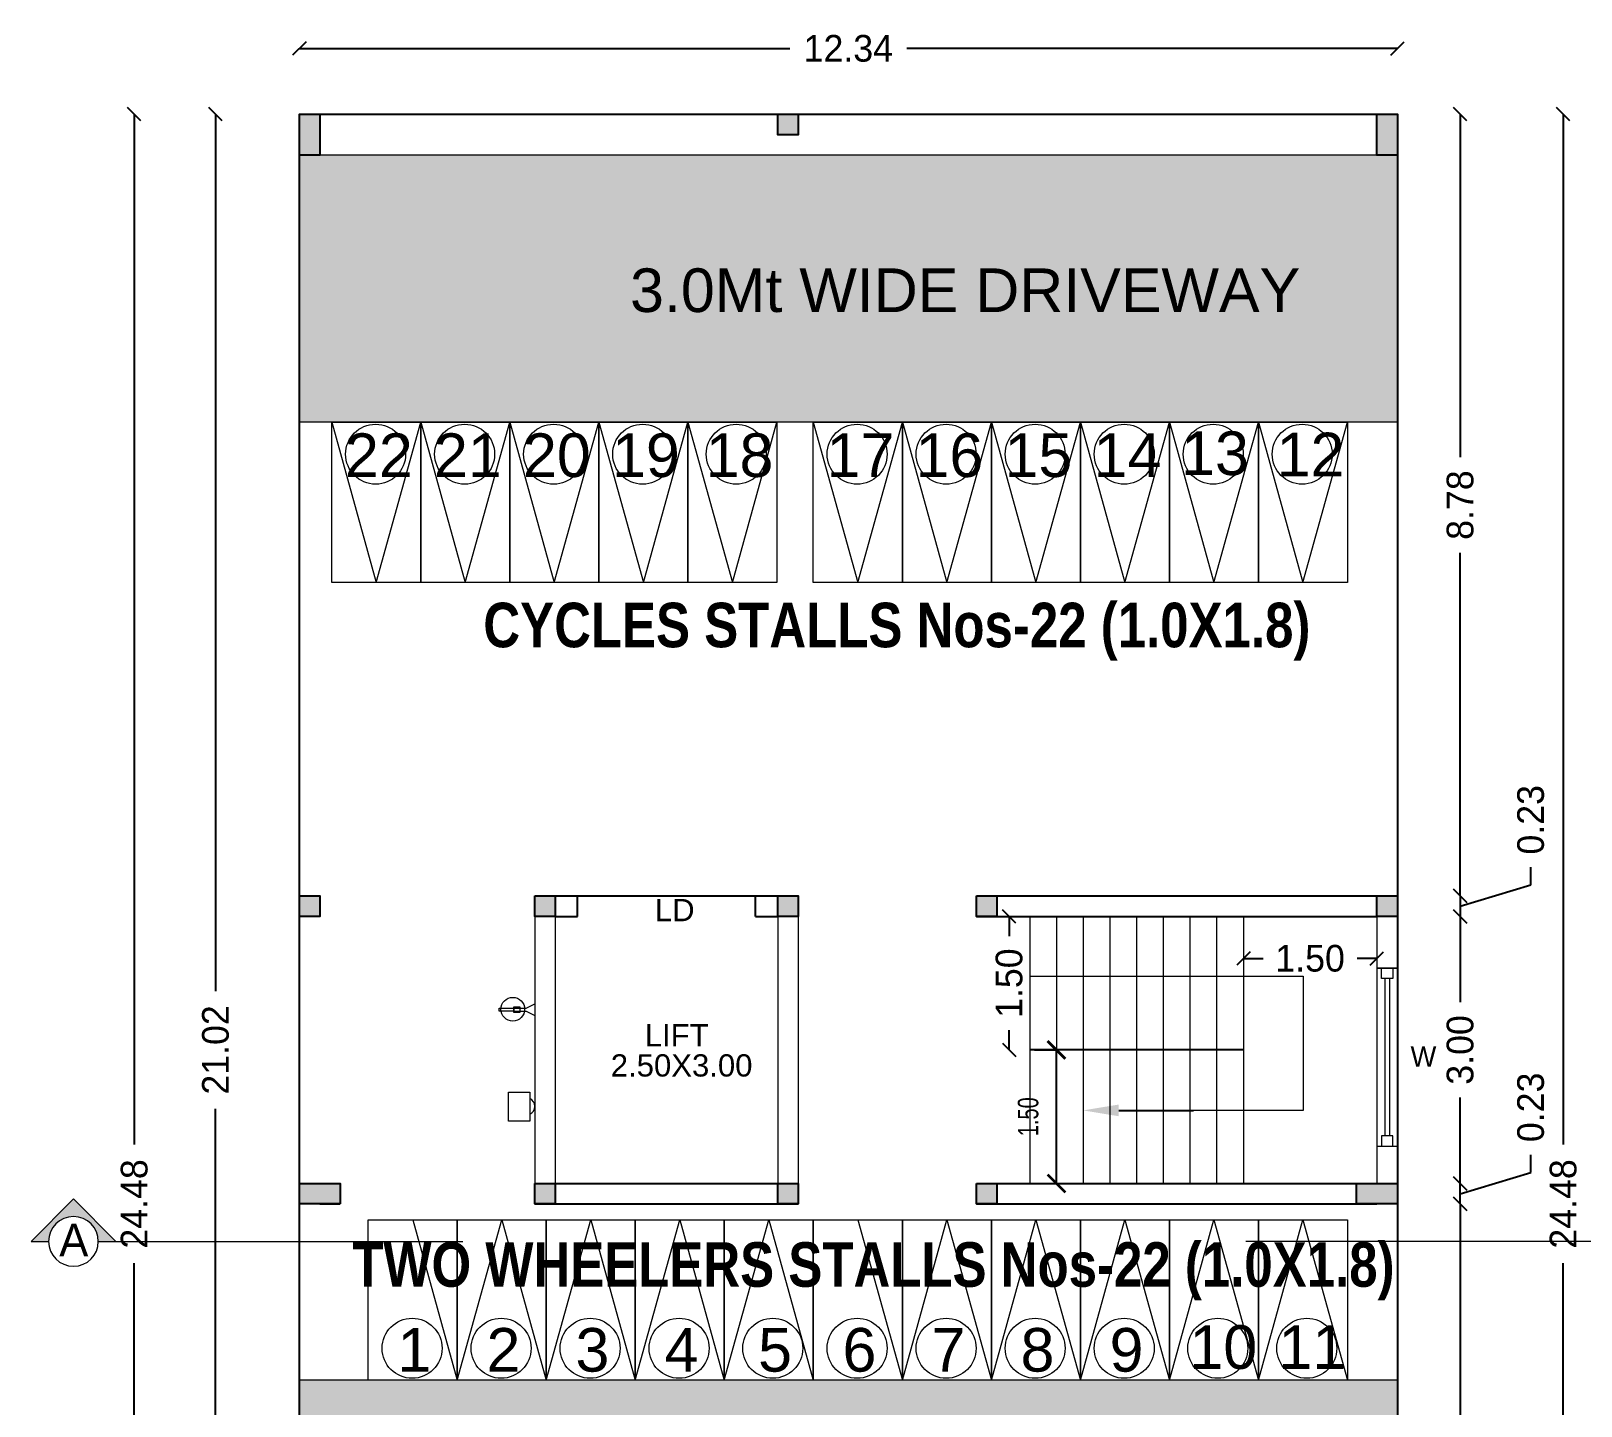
# Model space of a CAD drawing. Header units: metres. Extents: x -1559842 to -1559684, y 41615 to 41715.
# Drawn here: x -1559841.98 to -1559824.57, y 41630.73 to 41646.18 of the extents above; entities that cross this region are included whole.
import ezdxf
from ezdxf import colors
from ezdxf.entities.mleader import LeaderData, LeaderLine
from ezdxf.enums import TextEntityAlignment as Align
from ezdxf.math import Vec2, Vec3

# ---------------------------------------------------------------- set-up
doc = ezdxf.new("R2010")
doc.units = ezdxf.units.M
doc.header["$LTSCALE"] = 750
doc.header["$MEASUREMENT"] = 0
doc.header["$PDMODE"] = 35
doc.header["$PDSIZE"] = 50
doc.linetypes.add('DASHED2', pattern=[0.375, 0.25, -0.125])
doc.layers.get('0').update_dxf_attribs({"lineweight": 5})
doc.layers.get('Defpoints').update_dxf_attribs({"lineweight": 0})
for name, color, linetype, plot in [('BLK_1_COVERED_AREA', 140, 'Continuous', False), ('BLK_1_FLR_0_BLT_UP_AREA', 1, 'Continuous', False), ('BLK_1_FLR_0_BLT_UP_AREA_DEDUCT', 1, 'Continuous', False)]:
    doc.layers.add(name, color=color, linetype=linetype, plot=plot)
for name, color, linetype in [('BLK_1_FLR_0_COVERED_PARKING', 173, 'Continuous'), ('BLK_1_FLR_0_EXIT_WIDTH_DOOR', 2, 'Continuous'), ('TXT', 2, 'Continuous')]:
    doc.layers.add(name, color=color, linetype=linetype)
for name, color, linetype, lineweight in [('BLK_1_FLR_0_STILT', 7, 'Continuous', 0), ('hatch', 250, 'Continuous', 5), ('TEXT', 2, 'Continuous', 20)]:
    doc.layers.add(name, color=color, linetype=linetype, lineweight=lineweight)
doc.styles.add('DIM 100', font='ARIALN.TTF', dxfattribs={"width": 0.85, "height": 0.23})
doc.styles.get("Standard").update_dxf_attribs({"font": 'arial.ttf'})
doc.styles.add('Stylus BT', font='stylu.ttf', dxfattribs={"height": 10})
doc.styles.add('sunahari', font='framd.ttf', dxfattribs={"height": 0.3})
doc.dimstyles.new('CIVIL Mt.', dxfattribs={"dimscale": 0, "dimtxt": 0.2, "dimasz": 0.15, "dimexe": 0.18, "dimexo": 0.0625, "dimgap": 0.1, "dimtad": 0, "dimzin": 0, "dimdsep": 46, "dimtxsty": 'sunahari', "dimblk": 'OBLIQUE', "dimcen": 0.09, "dimse1": 1, "dimse2": 1, "dimclrd": 253, "dimclrt": 4, "dimadec": 0, "dimazin": 0, "dimtfac": 1, "dimtofl": 0, "dimtmove": 1, "dimatfit": 3, "dimfxl": 0, "dimfrac": 2, "dimtolj": 1, "dimtzin": 0, "dimarcsym": 0})
doc.dimstyles.new('GRID DIM 400', dxfattribs={"dimscale": 0, "dimtxt": 0.8, "dimasz": 0.2, "dimexe": 0, "dimexo": 0, "dimgap": 0.2, "dimtad": 0, "dimlfac": -0.1, "dimzin": 1, "dimdsep": 46, "dimtxsty": 'DIM 100', "dimblk": 'ARCHTICK', "dimcen": 0, "dimclrd": 256, "dimclre": 252, "dimclrt": 4, "dimazin": 0, "dimtfac": 1, "dimtix": 1, "dimtofl": 0, "dimtmove": 2, "dimatfit": 0, "dimfxl": 0, "dimtolj": 1, "dimtzin": 0, "dimarcsym": 0})

# ---------------------------------------------------------------- blocks, each defined once
blk = doc.blocks.new('_Oblique')
at = {"color": 0, "linetype": 'ByBlock', "lineweight": -2}
blk.add_line((-0.5, -0.5), (0.5, 0.5), dxfattribs=at)
blk = doc.blocks.new('*D477')
at = {"color": 253, "lineweight": -2}
for p, q in [((-1559839.906, 41645.243), (-1559839.906, 41635.394)), ((-1559839.906, 41624.223), (-1559839.906, 41634.072))]:
    blk.add_line(p, q, dxfattribs=at)
at = {"layer": 'Defpoints', "color": 0}
for p in [(-1559838.965, 41645.243), (-1559839.906, 41624.223), (-1559838.735, 41624.223)]:
    blk.add_point(p, dxfattribs=at)
at = {"color": 253, "lineweight": -2, "xscale": 0.15, "yscale": 0.15, "zscale": 0.15}
for p, rotation in [((-1559839.906, 41645.243), 90), ((-1559839.906, 41624.223), 270)]:
    blk.add_blockref('_Oblique', p, dxfattribs=dict(at, rotation=rotation))
at = {"color": 4, "lineweight": -3, "insert": (-1559839.906, 41634.733), "char_height": 0.3, "attachment_point": 5, "rotation": 90, "style": 'sunahari'}
blk.add_mtext('\\A1;21.02', dxfattribs=at)
blk = doc.blocks.new('*D478')
at = {"color": 253, "lineweight": -2}
for p, q in [((-1559840.819, 41645.243), (-1559840.819, 41633.67)), ((-1559840.819, 41620.763), (-1559840.819, 41632.337))]:
    blk.add_line(p, q, dxfattribs=at)
at = {"layer": 'Defpoints', "color": 0}
for p in [(-1559840.819, 41645.243), (-1559838.965, 41645.243), (-1559838.965, 41620.763)]:
    blk.add_point(p, dxfattribs=at)
at = {"color": 253, "lineweight": -2, "xscale": 0.15, "yscale": 0.15, "zscale": 0.15}
for p, rotation in [((-1559840.819, 41645.243), 90), ((-1559840.819, 41620.763), 270)]:
    blk.add_blockref('_Oblique', p, dxfattribs=dict(at, rotation=rotation))
at = {"color": 4, "lineweight": -3, "insert": (-1559840.819, 41633.003), "char_height": 0.3, "attachment_point": 5, "rotation": 90, "style": 'sunahari'}
blk.add_mtext('\\A1;24.48', dxfattribs=at)
blk = doc.blocks.new('*D479')
at = {"color": 253, "lineweight": -2}
for p, q in [((-1559838.965, 41645.982), (-1559833.456, 41645.982)), ((-1559826.629, 41645.982), (-1559832.138, 41645.982))]:
    blk.add_line(p, q, dxfattribs=at)
at = {"layer": 'Defpoints', "color": 0}
for p in [(-1559826.629, 41645.982), (-1559838.965, 41645.243), (-1559826.629, 41645.243)]:
    blk.add_point(p, dxfattribs=at)
at = {"color": 253, "lineweight": -2, "xscale": 0.15, "yscale": 0.15, "zscale": 0.15, "rotation": 180}
blk.add_blockref('_Oblique', (-1559838.965, 41645.982), dxfattribs=at)
at = {"color": 253, "lineweight": -2, "xscale": 0.15, "yscale": 0.15, "zscale": 0.15}
blk.add_blockref('_Oblique', (-1559826.629, 41645.982), dxfattribs=at)
at = {"color": 4, "lineweight": -3, "insert": (-1559832.797, 41645.982), "char_height": 0.3, "attachment_point": 5, "style": 'sunahari'}
blk.add_mtext('\\A1;12.34', dxfattribs=at)
blk = doc.blocks.new('*D480')
at = {"color": 253, "lineweight": -2}
for p, q in [((-1559825.923, 41633.003), (-1559825.923, 41627.543)), ((-1559825.923, 41620.763), (-1559825.923, 41626.224))]:
    blk.add_line(p, q, dxfattribs=at)
at = {"layer": 'Defpoints', "color": 0}
for p in [(-1559826.629, 41633.003), (-1559825.923, 41633.003), (-1559826.629, 41620.763)]:
    blk.add_point(p, dxfattribs=at)
at = {"color": 253, "lineweight": -2, "xscale": 0.15, "yscale": 0.15, "zscale": 0.15}
for p, rotation in [((-1559825.923, 41633.003), 90), ((-1559825.923, 41620.763), 270)]:
    blk.add_blockref('_Oblique', p, dxfattribs=dict(at, rotation=rotation))
at = {"color": 4, "lineweight": -3, "insert": (-1559825.923, 41626.883), "char_height": 0.3, "attachment_point": 5, "rotation": 90, "style": 'sunahari'}
blk.add_mtext('\\A1;12.24', dxfattribs=at)
blk = doc.blocks.new('*D481')
at = {"color": 253, "lineweight": -2}
for p, q in [((-1559825.13, 41633.356), (-1559825.13, 41633.556)), ((-1559825.923, 41633.118), (-1559825.13, 41633.356)), ((-1559825.923, 41633.003), (-1559825.923, 41633.233))]:
    blk.add_line(p, q, dxfattribs=at)
at = {"layer": 'Defpoints', "color": 0}
for p in [(-1559826.859, 41633.233), (-1559825.923, 41633.233), (-1559826.629, 41633.003)]:
    blk.add_point(p, dxfattribs=at)
at = {"color": 253, "lineweight": -2, "xscale": 0.15, "yscale": 0.15, "zscale": 0.15}
for p, rotation in [((-1559825.923, 41633.233), 90), ((-1559825.923, 41633.003), 270)]:
    blk.add_blockref('_Oblique', p, dxfattribs=dict(at, rotation=rotation))
at = {"color": 4, "lineweight": -3, "insert": (-1559825.13, 41634.088), "char_height": 0.3, "attachment_point": 5, "rotation": 90, "style": 'sunahari'}
blk.add_mtext('\\A1;0.23', dxfattribs=at)
blk = doc.blocks.new('*D482')
at = {"color": 253, "lineweight": -2}
for p, q in [((-1559825.923, 41636.233), (-1559825.923, 41635.27)), ((-1559825.923, 41633.233), (-1559825.923, 41634.197))]:
    blk.add_line(p, q, dxfattribs=at)
at = {"layer": 'Defpoints', "color": 0}
for p in [(-1559826.859, 41636.233), (-1559826.859, 41633.233), (-1559825.923, 41633.233)]:
    blk.add_point(p, dxfattribs=at)
at = {"color": 253, "lineweight": -2, "xscale": 0.15, "yscale": 0.15, "zscale": 0.15}
for p, rotation in [((-1559825.923, 41636.233), 90), ((-1559825.923, 41633.233), 270)]:
    blk.add_blockref('_Oblique', p, dxfattribs=dict(at, rotation=rotation))
at = {"color": 4, "lineweight": -3, "insert": (-1559825.923, 41634.733), "char_height": 0.3, "attachment_point": 5, "rotation": 90, "style": 'sunahari'}
blk.add_mtext('\\A1;3.00', dxfattribs=at)
blk = doc.blocks.new('*D483')
at = {"color": 253, "lineweight": -2}
for p, q in [((-1559825.13, 41636.586), (-1559825.13, 41636.786)), ((-1559825.923, 41636.348), (-1559825.13, 41636.586)), ((-1559825.923, 41636.463), (-1559825.923, 41636.233))]:
    blk.add_line(p, q, dxfattribs=at)
at = {"layer": 'Defpoints', "color": 0}
for p in [(-1559826.629, 41636.463), (-1559826.859, 41636.233), (-1559825.923, 41636.233)]:
    blk.add_point(p, dxfattribs=at)
at = {"color": 253, "lineweight": -2, "xscale": 0.15, "yscale": 0.15, "zscale": 0.15}
for p, rotation in [((-1559825.923, 41636.463), 90), ((-1559825.923, 41636.233), 270)]:
    blk.add_blockref('_Oblique', p, dxfattribs=dict(at, rotation=rotation))
at = {"color": 4, "lineweight": -3, "insert": (-1559825.13, 41637.318), "char_height": 0.3, "attachment_point": 5, "rotation": 90, "style": 'sunahari'}
blk.add_mtext('\\A1;0.23', dxfattribs=at)
blk = doc.blocks.new('*D484')
at = {"color": 253, "lineweight": -2}
for p, q in [((-1559825.923, 41645.243), (-1559825.923, 41641.391)), ((-1559825.923, 41636.463), (-1559825.923, 41640.316))]:
    blk.add_line(p, q, dxfattribs=at)
at = {"layer": 'Defpoints', "color": 0}
for p in [(-1559826.629, 41645.243), (-1559826.629, 41636.463), (-1559825.923, 41636.463)]:
    blk.add_point(p, dxfattribs=at)
at = {"color": 253, "lineweight": -2, "xscale": 0.15, "yscale": 0.15, "zscale": 0.15}
for p, rotation in [((-1559825.923, 41645.243), 90), ((-1559825.923, 41636.463), 270)]:
    blk.add_blockref('_Oblique', p, dxfattribs=dict(at, rotation=rotation))
at = {"color": 4, "lineweight": -3, "insert": (-1559825.923, 41640.853), "char_height": 0.3, "attachment_point": 5, "rotation": 90, "style": 'sunahari'}
blk.add_mtext('\\A1;8.78', dxfattribs=at)
blk = doc.blocks.new('*D389')
at = {"color": 253, "lineweight": -2}
for p, q in [((-1559824.765, 41645.243), (-1559824.765, 41633.67)), ((-1559824.765, 41620.763), (-1559824.765, 41632.337))]:
    blk.add_line(p, q, dxfattribs=at)
at = {"layer": 'Defpoints', "color": 0}
for p in [(-1559826.295, 41645.243), (-1559824.765, 41645.243), (-1559826.295, 41620.763)]:
    blk.add_point(p, dxfattribs=at)
at = {"color": 253, "lineweight": -2, "xscale": 0.15, "yscale": 0.15, "zscale": 0.15}
for p, rotation in [((-1559824.765, 41645.243), 90), ((-1559824.765, 41620.763), 270)]:
    blk.add_blockref('_Oblique', p, dxfattribs=dict(at, rotation=rotation))
at = {"color": 4, "lineweight": -3, "insert": (-1559824.765, 41633.003), "char_height": 0.3, "attachment_point": 5, "rotation": 90, "style": 'sunahari'}
blk.add_mtext('\\A1;24.48', dxfattribs=at)
blk = doc.blocks.new('*D393')
at = {"color": 253, "lineweight": -2}
for p, q in [((-1559830.99, 41636.233), (-1559830.99, 41636.01)), ((-1559830.99, 41634.733), (-1559830.99, 41634.956))]:
    blk.add_line(p, q, dxfattribs=at)
at = {"layer": 'Defpoints', "color": 0}
for p in [(-1559830.99, 41636.233), (-1559830.773, 41636.233), (-1559830.773, 41634.733)]:
    blk.add_point(p, dxfattribs=at)
at = {"color": 253, "lineweight": -2, "xscale": 0.15, "yscale": 0.15, "zscale": 0.15}
for p, rotation in [((-1559830.99, 41636.233), 90), ((-1559830.99, 41634.733), 270)]:
    blk.add_blockref('_Oblique', p, dxfattribs=dict(at, rotation=rotation))
at = {"color": 4, "lineweight": -3, "insert": (-1559830.99, 41635.483), "char_height": 0.3, "attachment_point": 5, "rotation": 90, "style": 'sunahari'}
blk.add_mtext('\\A1;1.50', dxfattribs=at)
blk = doc.blocks.new('*D394')
at = {"color": 253, "lineweight": -2}
for p, q in [((-1559828.359, 41635.761), (-1559828.136, 41635.761)), ((-1559826.859, 41635.761), (-1559827.082, 41635.761))]:
    blk.add_line(p, q, dxfattribs=at)
at = {"layer": 'Defpoints', "color": 0}
for p in [(-1559826.859, 41635.761), (-1559828.359, 41635.56), (-1559826.859, 41635.56)]:
    blk.add_point(p, dxfattribs=at)
at = {"color": 253, "lineweight": -2, "xscale": 0.15, "yscale": 0.15, "zscale": 0.15, "rotation": 180}
blk.add_blockref('_Oblique', (-1559828.359, 41635.761), dxfattribs=at)
at = {"color": 253, "lineweight": -2, "xscale": 0.15, "yscale": 0.15, "zscale": 0.15}
blk.add_blockref('_Oblique', (-1559826.859, 41635.761), dxfattribs=at)
at = {"color": 4, "lineweight": -3, "insert": (-1559827.609, 41635.761), "char_height": 0.3, "attachment_point": 5, "style": 'sunahari'}
blk.add_mtext('\\A1;1.50', dxfattribs=at)
blk = doc.blocks.new('A$C68164377')
at = {"color": 0, "ltscale": 0.25}
for p, q in [((0.121, 0.302, -42279.147), (0.073, 0.4, -42279.147)), ((0.073, 0.4, -42279.147), (0.204, 0.4, -42279.147)), ((0.156, 0.302, -42279.147), (0.204, 0.4, -42279.147)), ((0.121, 0.165, -42279.147), (0.121, 0.302, -42279.147)), ((0.156, 0.165, -42279.147), (0.156, 0.302, -42279.147))]:
    blk.add_line(p, q, dxfattribs=at)
at = {"color": 0, "ltscale": 0.25, "elevation": -42279.147}
for points in [[(0.107, 0.231), (0.17, 0.231), (0.17, 0.165), (0.107, 0.165)], [(0.121, 0.165), (0.156, 0.165), (0.156, 0), (0.121, 0)]]:
    blk.add_lwpolyline(points, close=True, dxfattribs=at)
at = {"color": 0, "ltscale": 0.25}
blk.add_circle((0.133, 0.152, -42279.147), 0.133, dxfattribs=at)
blk = doc.blocks.new('A$C52ED7D1D')
at = {"color": 0, "ltscale": 0.25, "elevation": -42279.147}
blk.add_lwpolyline([(0, 0.297), (0.323, 0.297), (0.323, 0.056), (0, 0.056)], close=True, dxfattribs=at)
at = {"color": 0, "ltscale": 0.25}
blk.add_arc((0.164, 0.097, -42279.147), 0.0972, 204.8747, 335.1253, dxfattribs=at)
blk = doc.blocks.new('Section Direction')
at = {"layer": 'hatch'}
blk.add_hatch(color=251, dxfattribs=at).paths.add_polyline_path([(-4.32, 0), (0, -4.32), (4.32, 0), (2.53, 0, -1), (-2.53, 0)])
at = {"layer": 'TEXT', "color": 1}
for p, q in [((-4.32, 0), (-2.53, 0)), ((2.53, 0), (4.32, 0)), ((-4.32, 0), (0, -4.32)), ((4.32, 0), (0, -4.32))]:
    blk.add_line(p, q, dxfattribs=at)
at = {"layer": 'TEXT', "linetype": 'DASHED2'}
blk.add_line((2.55, 0), (39.61, 0), dxfattribs=at)
at = {"layer": 'TEXT', "color": 1}
blk.add_circle((0, 0), 2.53, dxfattribs=at)
at = {"layer": 'TXT', "style": 'Stylus BT'}
blk.add_attdef('A', text='', height=3, dxfattribs=at).set_placement((0.03, -1.43), align=Align.CENTER)
blk = doc.blocks.new('_ArchTick')
at = {"color": 0, "linetype": 'ByBlock', "const_width": 0.15}
blk.add_lwpolyline([(-0.5, -0.5), (0.5, 0.5)], dxfattribs=at)
blk = doc.blocks.new('*D426')
at = {"layer": 'BLK_1_FLR_0_EXIT_WIDTH_DOOR', "color": 252, "lineweight": -2}
for p, q in [((-1559830.704, 41634.733), (-1559830.459, 41634.733)), ((-1559830.704, 41633.233), (-1559830.459, 41633.233))]:
    blk.add_line(p, q, dxfattribs=at)
at = {"layer": 'BLK_1_FLR_0_EXIT_WIDTH_DOOR', "color": 2, "lineweight": -2}
blk.add_line((-1559830.459, 41633.233), (-1559830.459, 41634.733), dxfattribs=at)
at = {"layer": 'Defpoints', "color": 0}
for p in [(-1559830.704, 41634.733), (-1559830.459, 41634.733), (-1559830.704, 41633.233)]:
    blk.add_point(p, dxfattribs=at)
at = {"layer": 'BLK_1_FLR_0_EXIT_WIDTH_DOOR', "color": 2, "lineweight": -2, "xscale": 0.2, "yscale": 0.2, "zscale": 0.2}
for p, rotation in [((-1559830.459, 41634.733), 90), ((-1559830.459, 41633.233), 270)]:
    blk.add_blockref('_ArchTick', p, dxfattribs=dict(at, rotation=rotation))
at = {"layer": 'BLK_1_FLR_0_EXIT_WIDTH_DOOR', "color": 2, "insert": (-1559830.776, 41633.983), "char_height": 0.23, "attachment_point": 5, "rotation": 90, "style": 'DIM 100'}
blk.add_mtext('\\A1;1.50', dxfattribs=at)

msp = doc.modelspace()

# ---------------------------------------------------------------- hatches: boundary and pattern name
at = {"lineweight": -3}
h = msp.add_hatch(color=6, dxfattribs=at)
h.dxf.hatch_style = 1
h.paths.add_polyline_path([(-1559838.73502, 41645.24331), (-1559838.96502, 41645.24331), (-1559838.96502, 41644.78331), (-1559838.73502, 41644.78331)])
h = msp.add_hatch(color=6, dxfattribs=at)
h.dxf.hatch_style = 1
h.paths.add_polyline_path([(-1559833.35902, 41645.24331), (-1559833.58902, 41645.24331), (-1559833.58902, 41645.01331), (-1559833.35902, 41645.01331)])
h = msp.add_hatch(color=6, dxfattribs=at)
h.dxf.hatch_style = 1
h.paths.add_polyline_path([(-1559826.62902, 41645.24331), (-1559826.85902, 41645.24331), (-1559826.85902, 41644.78331), (-1559826.62902, 41644.78331)])
h = msp.add_hatch(color=33)
h.dxf.hatch_style = 1
h.paths.add_polyline_path([(-1559826.62902, 41644.78331), (-1559838.96502, 41644.78331), (-1559838.96502, 41641.78331), (-1559826.62902, 41641.78331)])
h = msp.add_hatch(color=6, dxfattribs=at)
h.dxf.hatch_style = 1
h.paths.add_polyline_path([(-1559838.73502, 41636.46331), (-1559838.96502, 41636.46331), (-1559838.96502, 41636.23331), (-1559838.73502, 41636.23331)])
h = msp.add_hatch(color=6, dxfattribs=at)
h.dxf.hatch_style = 1
h.paths.add_polyline_path([(-1559836.08902, 41636.46331), (-1559836.31902, 41636.46331), (-1559836.31902, 41636.23331), (-1559836.08902, 41636.23331)])
h = msp.add_hatch(color=6, dxfattribs=at)
h.dxf.hatch_style = 1
h.paths.add_polyline_path([(-1559833.35902, 41636.46331), (-1559833.58902, 41636.46331), (-1559833.58902, 41636.23331), (-1559833.35902, 41636.23331)])
h = msp.add_hatch(color=6, dxfattribs=at)
h.dxf.hatch_style = 1
h.paths.add_polyline_path([(-1559831.12902, 41636.46331), (-1559831.35902, 41636.46331), (-1559831.35902, 41636.23331), (-1559831.12902, 41636.23331)])
h = msp.add_hatch(color=6, dxfattribs=at)
h.dxf.hatch_style = 1
h.paths.add_polyline_path([(-1559826.62902, 41636.46331), (-1559826.85902, 41636.46331), (-1559826.85902, 41636.23331), (-1559826.62902, 41636.23331)])
h = msp.add_hatch(color=6, dxfattribs=at)
h.dxf.hatch_style = 1
h.paths.add_polyline_path([(-1559838.50502, 41633.23331), (-1559838.96502, 41633.23331), (-1559838.96502, 41633.00331), (-1559838.50502, 41633.00331)])
h = msp.add_hatch(color=6, dxfattribs=at)
h.dxf.hatch_style = 1
h.paths.add_polyline_path([(-1559836.08902, 41633.23331), (-1559836.31902, 41633.23331), (-1559836.31902, 41633.00331), (-1559836.08902, 41633.00331)])
h = msp.add_hatch(color=6, dxfattribs=at)
h.dxf.hatch_style = 1
h.paths.add_polyline_path([(-1559833.35902, 41633.23331), (-1559833.58902, 41633.23331), (-1559833.58902, 41633.00331), (-1559833.35902, 41633.00331)])
h = msp.add_hatch(color=6, dxfattribs=at)
h.dxf.hatch_style = 1
h.paths.add_polyline_path([(-1559831.12902, 41633.23331), (-1559831.35902, 41633.23331), (-1559831.35902, 41633.00331), (-1559831.12902, 41633.00331)])
h = msp.add_hatch(color=6, dxfattribs=at)
h.dxf.hatch_style = 1
h.paths.add_polyline_path([(-1559826.62902, 41633.23331), (-1559827.08902, 41633.23331), (-1559827.08902, 41633.00331), (-1559826.62902, 41633.00331)])
h = msp.add_hatch(color=33)
h.dxf.hatch_style = 1
h.paths.add_polyline_path([(-1559826.62902, 41631.02331), (-1559838.96502, 41631.02331), (-1559838.96502, 41629.02331), (-1559826.62902, 41629.02331)])

# ---------------------------------------------------------------- linework, layer by layer
at = {"color": 7, "ltscale": 0.25}
for p, q in [((-1559826.62902, 41644.78331), (-1559838.96502, 41644.78331)), ((-1559826.62902, 41641.78331), (-1559838.96502, 41641.78331)), ((-1559836.31902, 41636.46331), (-1559836.31902, 41633.00331)), ((-1559833.35902, 41636.46331), (-1559833.35902, 41633.23331)), ((-1559836.08902, 41636.23331), (-1559836.08902, 41633.23331)), ((-1559833.58902, 41636.23331), (-1559833.58902, 41633.23331)), ((-1559830.75902, 41636.23331), (-1559830.75902, 41633.23331)), ((-1559830.45902, 41636.23331), (-1559830.45902, 41633.23331)), ((-1559830.15902, 41636.23331), (-1559830.15902, 41633.23331)), ((-1559829.85902, 41636.23331), (-1559829.85902, 41633.23331)), ((-1559829.55902, 41636.23331), (-1559829.55902, 41633.23331)), ((-1559829.25902, 41636.23331), (-1559829.25902, 41633.23331)), ((-1559828.95902, 41636.23331), (-1559828.95902, 41633.23331)), ((-1559828.65902, 41636.23331), (-1559828.65902, 41633.23331)), ((-1559828.35902, 41636.23331), (-1559828.35902, 41633.23331)), ((-1559826.85902, 41636.23331), (-1559826.85902, 41633.23331)), ((-1559826.62902, 41631.02331), (-1559838.96502, 41631.02331))]:
    msp.add_line(p, q, dxfattribs=at)
at = {"color": 7, "linetype": 'DASHED2', "ltscale": 0.25}
for p, q in [((-1559838.60018, 41641.78331), (-1559838.10018, 41639.98331)), ((-1559838.10018, 41639.98331), (-1559837.60018, 41641.78331)), ((-1559837.60018, 41641.78331), (-1559837.10018, 41639.98331)), ((-1559837.10018, 41639.98331), (-1559836.60018, 41641.78331)), ((-1559836.60018, 41641.78331), (-1559836.10018, 41639.98331)), ((-1559836.10018, 41639.98331), (-1559835.60018, 41641.78331)), ((-1559835.60018, 41641.78331), (-1559835.10018, 41639.98331)), ((-1559835.10018, 41639.98331), (-1559834.60018, 41641.78331)), ((-1559834.60018, 41641.78331), (-1559834.10018, 41639.98331)), ((-1559834.10018, 41639.98331), (-1559833.60018, 41641.78331)), ((-1559833.19037, 41641.78331), (-1559832.69037, 41639.98331)), ((-1559832.69037, 41639.98331), (-1559832.19037, 41641.78331)), ((-1559832.19037, 41641.78331), (-1559831.69037, 41639.98331)), ((-1559831.69037, 41639.98331), (-1559831.19037, 41641.78331)), ((-1559831.19037, 41641.78331), (-1559830.69037, 41639.98331)), ((-1559830.69037, 41639.98331), (-1559830.19037, 41641.78331)), ((-1559830.19037, 41641.78331), (-1559829.69037, 41639.98331)), ((-1559829.69037, 41639.98331), (-1559829.19037, 41641.78331)), ((-1559829.19037, 41641.78331), (-1559828.69037, 41639.98331)), ((-1559828.69037, 41639.98331), (-1559828.19037, 41641.78331)), ((-1559828.19037, 41641.78331), (-1559827.69037, 41639.98331)), ((-1559827.69037, 41639.98331), (-1559827.19037, 41641.78331)), ((-1559837.69037, 41632.82331), (-1559837.19037, 41631.02331)), ((-1559837.19037, 41631.02331), (-1559836.69037, 41632.82331)), ((-1559836.69037, 41632.82331), (-1559836.19037, 41631.02331)), ((-1559836.19037, 41631.02331), (-1559835.69037, 41632.82331)), ((-1559835.69037, 41632.82331), (-1559835.19037, 41631.02331)), ((-1559835.19037, 41631.02331), (-1559834.69037, 41632.82331)), ((-1559834.69037, 41632.82331), (-1559834.19037, 41631.02331)), ((-1559834.19037, 41631.02331), (-1559833.69037, 41632.82331)), ((-1559833.69037, 41632.82331), (-1559833.19037, 41631.02331)), ((-1559832.69037, 41632.82331), (-1559832.19037, 41631.02331)), ((-1559832.19037, 41631.02331), (-1559831.69037, 41632.82331)), ((-1559831.69037, 41632.82331), (-1559831.19037, 41631.02331)), ((-1559831.19037, 41631.02331), (-1559830.69037, 41632.82331)), ((-1559830.69037, 41632.82331), (-1559830.19037, 41631.02331)), ((-1559830.19037, 41631.02331), (-1559829.69037, 41632.82331)), ((-1559829.69037, 41632.82331), (-1559829.19037, 41631.02331)), ((-1559829.19037, 41631.02331), (-1559828.69037, 41632.82331)), ((-1559828.69037, 41632.82331), (-1559828.19037, 41631.02331)), ((-1559828.19037, 41631.02331), (-1559827.69037, 41632.82331)), ((-1559827.69037, 41632.82331), (-1559827.19037, 41631.02331))]:
    msp.add_line(p, q, dxfattribs=at)
at = {"color": 7, "lineweight": -3}
for p, q in [((-1559836.31902, 41636.46331), (-1559833.35902, 41636.46331)), ((-1559835.83902, 41636.23331), (-1559835.83902, 41636.46331)), ((-1559833.83902, 41636.23331), (-1559833.83902, 41636.46331)), ((-1559831.35902, 41636.46331), (-1559826.85902, 41636.46331)), ((-1559836.08902, 41636.23331), (-1559835.83902, 41636.23331)), ((-1559833.83902, 41636.23331), (-1559833.58902, 41636.23331)), ((-1559831.35902, 41636.23331), (-1559826.85902, 41636.23331)), ((-1559828.35902, 41634.73331), (-1559830.75902, 41634.73331)), ((-1559836.08902, 41633.23331), (-1559833.35902, 41633.23331)), ((-1559831.35902, 41633.23331), (-1559826.85902, 41633.23331)), ((-1559838.73502, 41633.00331), (-1559838.50502, 41633.00331)), ((-1559836.31902, 41633.00331), (-1559833.35902, 41633.00331)), ((-1559831.35902, 41633.00331), (-1559826.85902, 41633.00331))]:
    msp.add_line(p, q, dxfattribs=at)
at = {"color": 7}
for p, q in [((-1559826.85902, 41635.65221), (-1559826.62902, 41635.65221)), ((-1559826.62902, 41635.65221), (-1559826.85902, 41635.65221)), ((-1559826.85902, 41633.65221), (-1559826.62902, 41633.65221))]:
    msp.add_line(p, q, dxfattribs=at)
at = {"color": 7, "linetype": 'ByBlock'}
for p, q in [((-1559826.76958, 41635.53635), (-1559826.76958, 41633.76808)), ((-1559826.71847, 41635.53635), (-1559826.71847, 41633.76808))]:
    msp.add_line(p, q, dxfattribs=at)
at = {"color": 7, "ltscale": 0.25}
for points in [[(-1559838.96502, 41645.24331), (-1559826.62902, 41645.24331), (-1559826.62902, 41620.76331), (-1559838.96502, 41620.76331)], [(-1559838.60018, 41641.78331), (-1559837.60018, 41641.78331), (-1559837.60018, 41639.98331), (-1559838.60018, 41639.98331)], [(-1559837.60018, 41641.78331), (-1559836.60018, 41641.78331), (-1559836.60018, 41639.98331), (-1559837.60018, 41639.98331)], [(-1559836.60018, 41641.78331), (-1559835.60018, 41641.78331), (-1559835.60018, 41639.98331), (-1559836.60018, 41639.98331)], [(-1559835.60018, 41641.78331), (-1559834.60018, 41641.78331), (-1559834.60018, 41639.98331), (-1559835.60018, 41639.98331)], [(-1559834.60018, 41641.78331), (-1559833.60018, 41641.78331), (-1559833.60018, 41639.98331), (-1559834.60018, 41639.98331)], [(-1559833.19037, 41641.78331), (-1559832.19037, 41641.78331), (-1559832.19037, 41639.98331), (-1559833.19037, 41639.98331)], [(-1559832.19037, 41641.78331), (-1559831.19037, 41641.78331), (-1559831.19037, 41639.98331), (-1559832.19037, 41639.98331)], [(-1559831.19037, 41641.78331), (-1559830.19037, 41641.78331), (-1559830.19037, 41639.98331), (-1559831.19037, 41639.98331)], [(-1559830.19037, 41641.78331), (-1559829.19037, 41641.78331), (-1559829.19037, 41639.98331), (-1559830.19037, 41639.98331)], [(-1559829.19037, 41641.78331), (-1559828.19037, 41641.78331), (-1559828.19037, 41639.98331), (-1559829.19037, 41639.98331)], [(-1559828.19037, 41641.78331), (-1559827.19037, 41641.78331), (-1559827.19037, 41639.98331), (-1559828.19037, 41639.98331)], [(-1559838.19037, 41632.82331), (-1559837.19037, 41632.82331), (-1559837.19037, 41631.02331), (-1559838.19037, 41631.02331)], [(-1559837.19037, 41632.82331), (-1559836.19037, 41632.82331), (-1559836.19037, 41631.02331), (-1559837.19037, 41631.02331)], [(-1559837.19037, 41632.82331), (-1559836.19037, 41632.82331), (-1559836.19037, 41631.02331), (-1559837.19037, 41631.02331)], [(-1559836.19037, 41632.82331), (-1559835.19037, 41632.82331), (-1559835.19037, 41631.02331), (-1559836.19037, 41631.02331)], [(-1559836.19037, 41632.82331), (-1559835.19037, 41632.82331), (-1559835.19037, 41631.02331), (-1559836.19037, 41631.02331)], [(-1559835.19037, 41632.82331), (-1559834.19037, 41632.82331), (-1559834.19037, 41631.02331), (-1559835.19037, 41631.02331)], [(-1559835.19037, 41632.82331), (-1559834.19037, 41632.82331), (-1559834.19037, 41631.02331), (-1559835.19037, 41631.02331)], [(-1559834.19037, 41632.82331), (-1559833.19037, 41632.82331), (-1559833.19037, 41631.02331), (-1559834.19037, 41631.02331)], [(-1559833.19037, 41632.82331), (-1559832.19037, 41632.82331), (-1559832.19037, 41631.02331), (-1559833.19037, 41631.02331)], [(-1559832.19037, 41632.82331), (-1559831.19037, 41632.82331), (-1559831.19037, 41631.02331), (-1559832.19037, 41631.02331)], [(-1559832.19037, 41632.82331), (-1559831.19037, 41632.82331), (-1559831.19037, 41631.02331), (-1559832.19037, 41631.02331)], [(-1559831.19037, 41632.82331), (-1559830.19037, 41632.82331), (-1559830.19037, 41631.02331), (-1559831.19037, 41631.02331)], [(-1559831.19037, 41632.82331), (-1559830.19037, 41632.82331), (-1559830.19037, 41631.02331), (-1559831.19037, 41631.02331)], [(-1559830.19037, 41632.82331), (-1559829.19037, 41632.82331), (-1559829.19037, 41631.02331), (-1559830.19037, 41631.02331)], [(-1559830.19037, 41632.82331), (-1559829.19037, 41632.82331), (-1559829.19037, 41631.02331), (-1559830.19037, 41631.02331)], [(-1559829.19037, 41632.82331), (-1559828.19037, 41632.82331), (-1559828.19037, 41631.02331), (-1559829.19037, 41631.02331)], [(-1559828.19037, 41632.82331), (-1559827.19037, 41632.82331), (-1559827.19037, 41631.02331), (-1559828.19037, 41631.02331)]]:
    msp.add_lwpolyline(points, close=True, dxfattribs=at)
at = {"color": 6, "lineweight": -3}
for points in [[(-1559838.73502, 41645.24331), (-1559838.73502, 41644.78331), (-1559838.96502, 41644.78331), (-1559838.96502, 41645.24331)], [(-1559833.58902, 41645.24331), (-1559833.35902, 41645.24331), (-1559833.35902, 41645.01331), (-1559833.58902, 41645.01331)], [(-1559826.62902, 41645.24331), (-1559826.62902, 41644.78331), (-1559826.85902, 41644.78331), (-1559826.85902, 41645.24331)], [(-1559838.96502, 41636.46331), (-1559838.73502, 41636.46331), (-1559838.73502, 41636.23331), (-1559838.96502, 41636.23331)], [(-1559836.31902, 41636.46331), (-1559836.08902, 41636.46331), (-1559836.08902, 41636.23331), (-1559836.31902, 41636.23331)], [(-1559833.58902, 41636.46331), (-1559833.35902, 41636.46331), (-1559833.35902, 41636.23331), (-1559833.58902, 41636.23331)], [(-1559831.35902, 41636.46331), (-1559831.12902, 41636.46331), (-1559831.12902, 41636.23331), (-1559831.35902, 41636.23331)], [(-1559826.85902, 41636.46331), (-1559826.62902, 41636.46331), (-1559826.62902, 41636.23331), (-1559826.85902, 41636.23331)], [(-1559838.50502, 41633.00331), (-1559838.96502, 41633.00331), (-1559838.96502, 41633.23331), (-1559838.50502, 41633.23331)], [(-1559836.31902, 41633.23331), (-1559836.08902, 41633.23331), (-1559836.08902, 41633.00331), (-1559836.31902, 41633.00331)], [(-1559833.58902, 41633.23331), (-1559833.35902, 41633.23331), (-1559833.35902, 41633.00331), (-1559833.58902, 41633.00331)], [(-1559831.35902, 41633.23331), (-1559831.12902, 41633.23331), (-1559831.12902, 41633.00331), (-1559831.35902, 41633.00331)], [(-1559826.62902, 41633.00331), (-1559827.08902, 41633.00331), (-1559827.08902, 41633.23331), (-1559826.62902, 41633.23331)]]:
    msp.add_lwpolyline(points, close=True, dxfattribs=at)
at = {"color": 7}
for points in [[(-1559826.80858, 41635.65221), (-1559826.67913, 41635.65221), (-1559826.67913, 41635.53635), (-1559826.80858, 41635.53635)], [(-1559826.80858, 41633.65221), (-1559826.67913, 41633.65221), (-1559826.67913, 41633.76808), (-1559826.80858, 41633.76808)]]:
    msp.add_lwpolyline(points, close=True, dxfattribs=at)
at = {"color": 7, "ltscale": 0.25}
msp.add_lwpolyline([(-1559830.75902, 41635.55981), (-1559827.68659, 41635.55981), (-1559827.68659, 41634.05378), (-1559828.91797, 41634.05378)], dxfattribs=at)
for centre in [(-1559838.10785, 41641.42506), (-1559837.10785, 41641.42506), (-1559836.10785, 41641.42506), (-1559835.10785, 41641.42506), (-1559834.05618, 41641.42506), (-1559832.69804, 41641.42506), (-1559831.69804, 41641.42506), (-1559830.69804, 41641.42506), (-1559829.69804, 41641.42506), (-1559828.69804, 41641.42506), (-1559827.69804, 41641.42506), (-1559837.69804, 41631.38156), (-1559836.69804, 41631.38156), (-1559835.69804, 41631.38156), (-1559834.69804, 41631.38156), (-1559833.64636, 41631.38156), (-1559832.69804, 41631.38156), (-1559831.69804, 41631.38156), (-1559830.69804, 41631.38156), (-1559829.69804, 41631.38156), (-1559828.64636, 41631.38156), (-1559827.64636, 41631.38156)]:
    msp.add_circle(centre, 0.33689, dxfattribs=at)
at = {"layer": 'BLK_1_COVERED_AREA', "color": 140}
msp.add_lwpolyline([(-1559838.96502, 41645.24331), (-1559826.62902, 41645.24331), (-1559826.62902, 41620.76331), (-1559838.96502, 41620.76331)], close=True, dxfattribs=at)
at = {"layer": 'BLK_1_FLR_0_BLT_UP_AREA', "color": 44}
msp.add_lwpolyline([(-1559838.96502, 41645.24331), (-1559826.62902, 41645.24331), (-1559826.62902, 41620.76331), (-1559838.96502, 41620.76331)], close=True, dxfattribs=at)
at = {"layer": 'BLK_1_FLR_0_BLT_UP_AREA_DEDUCT', "color": 44}
msp.add_lwpolyline([(-1559838.96502, 41645.24331), (-1559826.62902, 41645.24331), (-1559826.62902, 41620.76331), (-1559838.96502, 41620.76331)], close=True, dxfattribs=at)
at = {"layer": 'BLK_1_FLR_0_COVERED_PARKING'}
msp.add_lwpolyline([(-1559838.96502, 41645.24331), (-1559826.62902, 41645.24331), (-1559826.62902, 41620.76331), (-1559838.96502, 41620.76331)], close=True, dxfattribs=at)
at = {"layer": 'BLK_1_FLR_0_STILT', "color": 44}
msp.add_lwpolyline([(-1559838.96502, 41645.24331), (-1559826.62902, 41645.24331), (-1559826.62902, 41620.76331), (-1559838.96502, 41620.76331)], close=True, dxfattribs=at)

# ---------------------------------------------------------------- block references
at = {"color": 7, "lineweight": -3}
for name, p, rotation in [('A$C68164377', (-1559836.71889, 41635.32338, 42279.14658), 270), ('A$C52ED7D1D', (-1559836.31908, 41633.93443, 42279.14658), 89.99999999999997)]:
    msp.add_blockref(name, p, dxfattribs=dict(at, rotation=rotation))
at = {"color": 7}
ref = msp.add_blockref('Section Direction', (-1559841.5027, 41632.58236), dxfattribs=dict(at, xscale=-0.1103999976001785, yscale=0.1103999976001785, zscale=0.1103999976, rotation=180))
ref.add_attrib('A', 'A', dxfattribs={"layer": 'TEXT', "height": 0.368, "style": 'Stylus BT'}).set_placement((-1559841.499, 41632.41287), align=Align.CENTER)
ref = msp.add_blockref('Section Direction', (-1559823.95817, 41632.58236), dxfattribs=dict(at, xscale=0.1103999976001785, yscale=0.1103999976001785, zscale=0.1103999976001785, rotation=180))
ref.add_attrib('A', 'A', dxfattribs={"layer": 'TEXT', "height": 0.368, "style": 'Stylus BT', "text_generation_flag": 2}).set_placement((-1559823.96187, 41632.41287), align=Align.CENTER)

# ---------------------------------------------------------------- texts
at = {"color": 0, "lineweight": -2}
for s, height, p in [('3.0Mt WIDE DRIVEWAY', 0.4899527, (-1559835.24929, 41643.02168)), ('22', 0.489953, (-1559838.45182, 41641.16881)), ('21', 0.489953, (-1559837.45182, 41641.16881)), ('20', 0.489953, (-1559836.45182, 41641.16881)), ('19', 0.489953, (-1559835.45182, 41641.16881)), ('18', 0.489953, (-1559834.40015, 41641.16881)), ('17', 0.489953, (-1559833.042, 41641.16881)), ('16', 0.489953, (-1559832.042, 41641.16881)), ('15', 0.489953, (-1559831.042, 41641.16881)), ('14', 0.489953, (-1559830.042, 41641.16881)), ('13', 0.489953, (-1559829.05787, 41641.19051)), ('12', 0.489953, (-1559827.98548, 41641.17604)), ('LD', 0.25, (-1559834.97082, 41636.17886)), ('LIFT', 0.25, (-1559835.08465, 41634.77255)), ('2.50X3.00', 0.25, (-1559835.46626, 41634.43416)), ('10', 0.489953, (-1559828.96474, 41631.15019)), ('11', 0.489953, (-1559827.96474, 41631.15019)), ('1', 0.48995, (-1559837.86241, 41631.11941)), ('2', 0.48995, (-1559836.86241, 41631.11941)), ('3', 0.48995, (-1559835.86241, 41631.11941)), ('4', 0.48995, (-1559834.86241, 41631.11941)), ('5', 0.48995, (-1559833.81074, 41631.11941)), ('6', 0.48995, (-1559832.86241, 41631.11941)), ('7', 0.48995, (-1559831.86241, 41631.11941)), ('8', 0.48995, (-1559830.86241, 41631.11941)), ('9', 0.48995, (-1559829.86241, 41631.11941))]:
    msp.add_text(s, height=height, dxfattribs=at).set_placement(p)
at = {"color": 7, "style": 'sunahari', "text_generation_flag": 2}
msp.add_text('W', height=0.23, dxfattribs=at).set_placement((-1559826.1902, 41634.54445))
at = {"color": 0, "char_height": 0.5, "width": 250.7246121, "attachment_point": 1}
for s, insert in [('{\\fSwis721 Cn BT|b1|i0|c0|p34;    CYCLES STALLS Nos-22 (1.0X1.8)}', (-1559837.53491, 41639.75624)), ('{\\fSwis721 Cn BT|b1|i0|c0|p34;    TWO WHEELERS STALLS Nos-22 (1.0X1.8)}', (-1559839.00748, 41632.57269))]:
    msp.add_mtext(s, dxfattribs=dict(at, insert=insert))

# ---------------------------------------------------------------- dimensions: what is measured, and where the dimension line sits
at = {"color": 7, "lineweight": -3}
dim = msp.add_linear_dim(base=(-1559826.62902, 41645.98153), p1=(-1559838.96502, 41645.24331), p2=(-1559826.62902, 41645.24331), dimstyle='CIVIL Mt.', override={"dimscale": 1}, dxfattribs=at)
dim.commit()
dim.dimension.update_dxf_attribs({"geometry": '*D479', "text_midpoint": (-1559832.79702, 41645.98153)})
for base, p1, p2, picture, middle in [((-1559840.8187, 41645.24331), (-1559838.96502, 41620.76331), (-1559838.96502, 41645.24331), '*D478', (-1559840.8187, 41633.00331)), ((-1559839.90637, 41624.22331), (-1559838.96502, 41645.24331), (-1559838.73502, 41624.22331), '*D477', (-1559839.90637, 41634.73331)), ((-1559825.92344, 41636.46331), (-1559826.62902, 41645.24331), (-1559826.62902, 41636.46331), '*D484', (-1559825.92344, 41640.85331)), ((-1559824.76536, 41645.24331), (-1559826.29519, 41620.76331), (-1559826.29519, 41645.24331), '*D389', (-1559824.76536, 41633.00331)), ((-1559825.92344, 41636.23331), (-1559826.62902, 41636.46331), (-1559826.85902, 41636.23331), '*D483', (-1559825.12959, 41636.88646)), ((-1559825.92344, 41633.23331), (-1559826.85902, 41636.23331), (-1559826.85902, 41633.23331), '*D482', (-1559825.92344, 41634.73331)), ((-1559825.92344, 41633.23331), (-1559826.62902, 41633.00331), (-1559826.85902, 41633.23331), '*D481', (-1559825.12959, 41633.65646)), ((-1559825.92344, 41633.00331), (-1559826.62902, 41620.76331), (-1559826.62902, 41633.00331), '*D480', (-1559825.92344, 41626.88331))]:
    dim = msp.add_linear_dim(base=base, p1=p1, p2=p2, angle=270, dimstyle='CIVIL Mt.', override={"dimscale": 1}, dxfattribs=at)
    dim.commit()
    dim.dimension.update_dxf_attribs({"geometry": picture, "text_midpoint": middle})
for p1, p2, distance, picture, middle in [((-1559830.77334, 41634.73331), (-1559830.77334, 41636.23331), 0.21631, '*D393', (-1559830.98965, 41635.48331)), ((-1559828.35902, 41635.55981), (-1559826.85902, 41635.55981), 0.20079, '*D394', (-1559827.60902, 41635.76059))]:
    dim = msp.add_aligned_dim(p1=p1, p2=p2, distance=distance, dimstyle='CIVIL Mt.', override={"dimscale": 1}, dxfattribs=at)
    dim.commit()
    dim.dimension.update_dxf_attribs({"geometry": picture, "text_midpoint": middle})
at = {"layer": 'BLK_1_FLR_0_EXIT_WIDTH_DOOR', "color": 2}
dim = msp.add_linear_dim(base=(-1559830.45902, 41634.73331), p1=(-1559830.70446, 41633.23331), p2=(-1559830.70446, 41634.73331), angle=90, dimstyle='GRID DIM 400', override={"dimscale": 1, "dimtxt": 0.23, "dimtad": 1, "dimtoh": 1, "dimclrd": 2, "dimclrt": 2, "dimtmove": 0}, dxfattribs=at)
dim.commit()
dim.dimension.update_dxf_attribs({"geometry": '*D426', "text_midpoint": (-1559830.77646, 41633.98331)})

# ---------------------------------------------------------------- leaders
at = {"color": 7, "ltscale": 0.25}
ml = msp.add_multileader_mtext('Standard', dxfattribs=at)
ml.set_content('', color=4)
ml.set_leader_properties(color=252)
ml.build(insert=Vec2(0, 0))
ml.multileader.update_dxf_attribs({"leader_type": 2, "text_left_attachment_type": 2, "text_right_attachment_type": 2, "dogleg_length": 0.05, "arrow_head_size": 0.4, "scale": 2})
ctx = ml.context
ctx.base_point, ctx.scale, ctx.char_height, ctx.arrow_head_size, ctx.landing_gap_size, ctx.plane_origin, ctx.plane_x_axis, ctx.plane_y_axis = Vec3(-1559828.91797, 41634.05378), 2, 0.46, 0.4, 0, Vec3(-1559830.15902, 41634.05378), Vec3(-1, 0), Vec3(0, -1)
ctx.left_attachment, ctx.right_attachment, ctx.text_align_type = 2, 2, 2
notes = []
notes.append((ctx, [(0, (1, 1, 0), (-1559829.01797, 41634.05378), (1, 0), 0.1, [(0, [(-1559830.15902, 41634.05378)], 0, [])])]))
ctx.mtext.insert, ctx.mtext.text_direction, ctx.mtext.rotation, ctx.mtext.alignment, ctx.mtext.flow_direction = Vec3(-1559828.91797, 41633.82378), Vec3(-1, 0), 3.14159265, 3, 5
for ctx, leaders in notes:
    for number, flags, end, landing, length, lines in leaders:
        leader = LeaderData()
        leader.index, (leader.has_last_leader_line, leader.has_dogleg_vector, leader.attachment_direction) = number, flags
        leader.last_leader_point, leader.dogleg_vector, leader.dogleg_length = Vec3(end), Vec3(landing), length
        for number, points, colour, breaks in lines:
            line = LeaderLine()
            line.index, line.vertices, line.color, line.breaks = number, Vec3.list(points), colors.encode_raw_color(colour), breaks
            leader.lines.append(line)
        ctx.leaders.append(leader)

doc.saveas('drawing.dxf')
